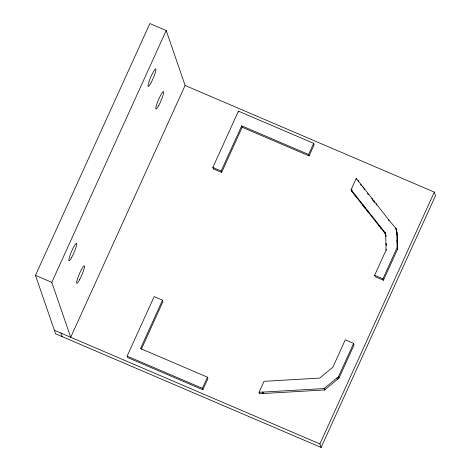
<?xml version="1.0" encoding="UTF-8"?>
<svg xmlns="http://www.w3.org/2000/svg" width="471" height="471" viewBox="0 0 471 471"><rect width="100%" height="100%" fill="white"/><g stroke="black" fill="none" stroke-linecap="round" stroke-linejoin="round"><path stroke-width="0.71" d="M384.972 232.486L385.767 237.149L386.049 250.125L374.628 275.27L375.11 276.677L383.435 280.239L397.542 249.194L397.23 234.923L395.999 228.535L388.669 219.786L356.259 178.338L351.089 189.719L351.572 191.132L385.461 233.899L384.972 232.486L351.089 189.719M397.542 249.194C396.258 242.488 397.783 235.276 395.999 228.535M185.109 85.451L434.309 192.103L435.522 195.63L321.122 447.45L55.602 333.815L35.478 275.37L149.878 23.55L166.198 30.538L185.109 85.451L70.709 337.271L51.804 282.359L166.198 30.538M162.501 300.145L140.511 348.552L207.428 377.194L207.917 378.602L202.86 389.735L127.612 357.536L127.123 356.123L154.176 296.577L162.501 300.145L162.99 301.552L141.294 349.299M242.171 127.252L221.641 172.445L213.316 168.883L212.827 167.47L238.42 111.138L313.662 143.343L314.151 144.756L309.088 155.889L242.171 127.252L241.682 125.839L308.605 154.482L309.088 155.889M213.316 168.883L213.669 168.094M221.641 172.445L221.152 171.032L241.682 125.839M202.86 389.735L202.371 388.328L207.428 377.194M308.605 154.482L313.662 143.343M259.05 392.319L264.048 381.316L319.691 378.095L332.803 367.327L345.296 339.821L353.627 343.383L354.11 344.796L338.973 378.119L324.548 389.964L259.539 393.727L259.05 392.319L324.066 388.551L338.484 376.712L353.627 343.383M351.572 191.132L352.184 189.789M383.435 280.239L382.952 278.832L397.053 247.781M321.122 447.45L319.909 443.923L434.309 192.103M212.827 167.47L221.152 171.032M386.055 244.496L386.391 245.444M374.628 275.27L382.952 278.832M35.478 275.37L51.804 282.359M127.123 356.123L202.371 388.328M54.389 330.289L319.909 443.923M396.488 229.948L395.875 228.382M367.427 193.428L368.328 194.558M372.32 199.675L373.026 200.569M363.759 188.718L364.578 189.772M360.468 184.514L361.251 185.521M354.928 194.623L355.446 196.077M374.109 201.947L374.315 202.236L373.827 200.823M396.529 231.061L397.041 232.639M396.57 231.479L397.053 232.886M396.741 233.51L397.23 234.923M397.047 240.31L397.53 241.717M388.669 219.786L388.993 220.728M397.059 246.81L397.548 248.282M376.394 204.073L376.718 205.015M376.082 203.702L376.406 204.644M385.09 232.627L385.932 235.759M385.566 234.923L386.055 236.33M373.621 200.54L373.945 201.482M385.608 235.3L385.932 236.242M371.837 198.262L372.161 199.204M380.674 227.422L381.163 228.835M386.037 243.324L386.526 244.737M378.425 224.673L378.908 226.08M386.055 249.294L386.379 250.236M362.823 186.734L363.182 187.723M358.213 180.846L358.537 181.788M358.113 180.711L358.437 181.653M356.259 178.338L356.582 179.274M367.262 210.39L367.751 211.797M366.98 210.048L367.468 211.461M364.937 207.434L365.419 208.841M364.748 207.175L365.231 208.582M363.123 205.109L363.606 206.516M362.882 204.791L363.371 206.198M338.484 376.712L338.973 378.119M337.006 378.054L337.495 379.461M238.42 111.138L238.744 112.08M324.413 388.292L324.896 389.705M324.325 388.357L324.807 389.77M324.066 388.551L324.548 389.964M262.777 392.102L263.26 393.509M262.706 392.096L263.195 393.509M60.918 333.085L62.131 336.606M397.077 241.599L397.559 243.012L397.077 241.599M158.662 105.657A9.508 1.342 -66.8 0 0 163.525 91.68A9.508 1.342 -66.8 0 0 156.949 103.767A9.508 1.342 -66.8 0 0 158.662 105.657M79.511 279.833A9.508 1.342 -66.8 0 0 84.374 265.856A9.508 1.342 -66.8 0 0 77.797 277.943A9.508 1.342 -66.8 0 0 79.511 279.833M71.739 257.266A9.508 1.342 -66.8 0 0 76.602 243.289A9.508 1.342 -66.8 0 0 70.026 255.376A9.508 1.342 -66.8 0 0 71.739 257.266M150.92 82.973A9.508 1.342 -66.8 0 0 155.783 68.996A9.508 1.342 -66.8 0 0 149.207 81.077A9.508 1.342 -66.8 0 0 150.92 82.973"/></g></svg>
